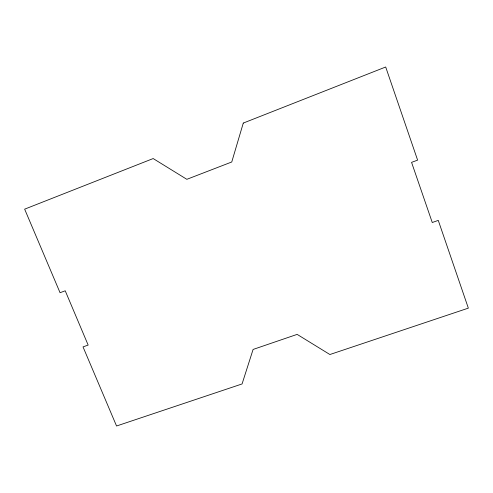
<?xml version="1.0" encoding="UTF-8"?>
<svg xmlns="http://www.w3.org/2000/svg" width="493" height="493" viewBox="0 0 493 493"><rect width="100%" height="100%" fill="white"/><g stroke="black" fill="none" stroke-linecap="round" stroke-linejoin="round"><path stroke-width="0.74" d="M243.283 123.071L231.753 161.987L186.841 179.323L153.169 158.555L24.65 209.155L60.06 292.713L65.224 290.796L88.155 345.069L83.027 346.899L116.551 426.001L242.069 383.948L253.094 349.445L297.143 334.383L329.897 354.522L468.35 308.137L438.265 220.377L432.262 222.516L411.569 162.37L417.614 160.126L385.692 66.999L243.283 123.071"/></g></svg>
